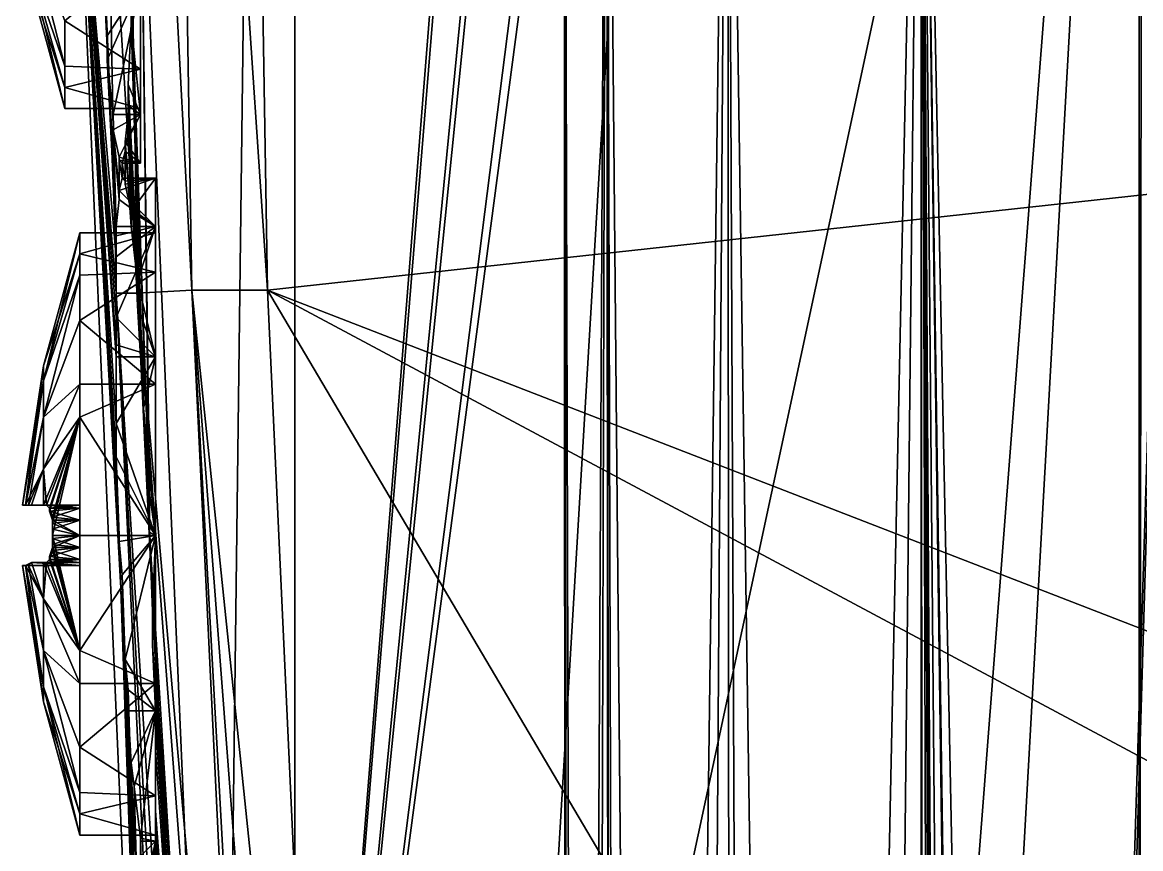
# Model space of a CAD drawing. Header units: metres. Extents: x -0.073 to 0.073, y -0.252 to 0.252.
# Drawn here: x -0.07212 to -0.04903, y 0.03291 to 0.04997 of the extents above; entities that cross this region are included whole.
import ezdxf

# ---------------------------------------------------------------- set-up
doc = ezdxf.new("R2010")
doc.units = ezdxf.units.M
for name, color, linetype in [('Object_0050', 9, 'CONTINUOUS'), ('Object_0177', 9, 'CONTINUOUS'), ('Object_0185', 9, 'CONTINUOUS'), ('Object_0190', 9, 'CONTINUOUS'), ('Object_0280', 9, 'CONTINUOUS'), ('Object_0393', 9, 'CONTINUOUS'), ('Object_0399', 9, 'CONTINUOUS'), ('Object_0408', 9, 'CONTINUOUS'), ('Object_0508', 9, 'CONTINUOUS'), ('Object_0513', 9, 'CONTINUOUS'), ('Object_0558', 9, 'CONTINUOUS'), ('Object_0566', 9, 'CONTINUOUS'), ('Object_0742', 9, 'CONTINUOUS'), ('Object_0865', 9, 'CONTINUOUS'), ('Object_0866', 9, 'CONTINUOUS'), ('Object_0927', 9, 'CONTINUOUS'), ('Object_0947', 9, 'CONTINUOUS'), ('Object_0982', 9, 'CONTINUOUS'), ('Object_0983', 9, 'CONTINUOUS'), ('Object_1019', 9, 'CONTINUOUS')]:
    doc.layers.add(name, color=color, linetype=linetype)

msp = doc.modelspace()

# ---------------------------------------------------------------- linework, layer by layer
at = {"layer": 'Object_0050'}
for points in [[(-0.060063, 0.064063, 0.079563), (-0.060875, -0.092812, 0.085375), (-0.060937, 0.064063, 0.0875)], [(-0.060875, -0.092812, 0.085375), (-0.06075, -0.092812, 0.0875), (-0.060937, 0.064063, 0.0875)], [(-0.0605, -0.092812, 0.093062), (-0.060937, 0.064063, 0.0875), (-0.06075, -0.092812, 0.0875)], [(-0.060937, 0.064063, 0.0875), (-0.0605, -0.092812, 0.093062), (-0.060063, 0.064063, 0.095437)], [(-0.060875, -0.092812, 0.085375), (-0.060063, 0.064063, 0.079563), (-0.059938, -0.092812, 0.079563)], [(-0.0605, -0.092812, 0.093062), (-0.059875, -0.092812, 0.095437), (-0.060063, 0.064063, 0.095437)], [(-0.057563, 0.064063, 0.071875), (-0.059625, -0.092812, 0.077688), (-0.060063, 0.064063, 0.079563)], [(-0.059625, -0.092812, 0.077688), (-0.059938, -0.092812, 0.079563), (-0.060063, 0.064063, 0.079563)], [(-0.058625, -0.092812, 0.100562), (-0.060063, 0.064063, 0.095437), (-0.059875, -0.092812, 0.095437)], [(-0.060063, 0.064063, 0.095437), (-0.058625, -0.092812, 0.100562), (-0.057563, 0.064063, 0.103125)], [(-0.059625, -0.092812, 0.077688), (-0.057563, 0.064063, 0.071875), (-0.057438, -0.092812, 0.071937)], [(-0.058625, -0.092812, 0.100562), (-0.057438, -0.092812, 0.103), (-0.057563, 0.064063, 0.103125)], [(-0.053563, 0.064063, 0.064937), (-0.056875, -0.092812, 0.070437), (-0.057563, 0.064063, 0.071875)], [(-0.056875, -0.092812, 0.070437), (-0.057438, -0.092812, 0.071937), (-0.057563, 0.064063, 0.071875)], [(-0.05525, -0.092812, 0.107562), (-0.057563, 0.064063, 0.103125), (-0.057438, -0.092812, 0.103)], [(-0.057563, 0.064063, 0.103125), (-0.05525, -0.092812, 0.107562), (-0.053563, 0.064063, 0.110063)], [(-0.056875, -0.092812, 0.070437), (-0.053563, 0.064063, 0.064937), (-0.0535, -0.092812, 0.065)], [(-0.053563, -0.092812, 0.110063), (-0.053563, 0.064063, 0.110063), (-0.05525, -0.092812, 0.107562)], [(-0.053125, -0.092812, 0.110687), (-0.053125, -0.042563, 0.110687), (-0.053563, 0.064063, 0.110063)], [(-0.053063, -0.042125, 0.11075), (-0.053563, 0.064063, 0.110063), (-0.053125, -0.042563, 0.110687)], [(-0.053563, 0.064063, 0.110063), (-0.053063, -0.042125, 0.11075), (-0.053, -0.041937, 0.110813)], [(-0.053, -0.041937, 0.110813), (-0.052937, -0.04175, 0.110875), (-0.053563, 0.064063, 0.110063)], [(-0.052625, -0.041375, 0.11125), (-0.053563, 0.064063, 0.110063), (-0.052937, -0.04175, 0.110875)], [(-0.053563, 0.064063, 0.110063), (-0.052625, -0.041375, 0.11125), (-0.052125, -0.040937, 0.111937)], [(-0.052125, -0.040937, 0.111937), (-0.052063, -0.040937, 0.112), (-0.053563, 0.064063, 0.110063)], [(-0.051438, -0.04075, 0.11275), (-0.053563, 0.064063, 0.110063), (-0.052063, -0.040937, 0.112)], [(-0.053563, 0.064063, 0.110063), (-0.051438, -0.04075, 0.11275), (-0.048188, 0.064063, 0.116062)], [(-0.048188, 0.064063, 0.058938), (-0.052813, -0.092812, 0.063875), (-0.053563, 0.064063, 0.064937)], [(-0.052813, -0.092812, 0.063875), (-0.0535, -0.092812, 0.065), (-0.053563, 0.064063, 0.064937)], [(-0.053563, 0.064063, 0.110063), (-0.053563, -0.092812, 0.110063), (-0.053125, -0.092812, 0.110687)], [(-0.052813, -0.092812, 0.063875), (-0.048188, 0.064063, 0.058938), (-0.048125, -0.092812, 0.059)], [(-0.048063, -0.040625, 0.115875), (-0.048188, 0.064063, 0.116062), (-0.051438, -0.04075, 0.11275)]]:
    msp.add_3dface(points, dxfattribs=at)
at = {"layer": 'Object_0177'}
for points in [[(-0.067063, 0.044437, 0.181312), (0.025312, 0.0545, 0.181312), (-0.067563, 0.075063, 0.181312)], [(0.025312, 0.0545, 0.181312), (-0.067063, 0.044437, 0.181312), (0.005687, 0.01625, 0.181312)], [(-0.067063, 0.044437, 0.181312), (-0.050375, 0.016188, 0.181312), (-0.012938, 0.0155, 0.181312)], [(-0.050375, 0.016188, 0.181312), (-0.067063, 0.044437, 0.181312), (-0.065813, 0.017313, 0.181312)], [(-0.012938, 0.0155, 0.181312), (0.005687, 0.01625, 0.181312), (-0.067063, 0.044437, 0.181312)]]:
    msp.add_3dface(points, dxfattribs=at)
at = {"layer": 'Object_0185'}
for points in [[(-0.070375, 0.0545, 0.178313), (-0.071, 0.054437, 0.168125), (-0.070188, 0.044375, 0.178313)], [(-0.071, 0.054437, 0.168125), (-0.06925, 0.014125, 0.168125), (-0.06875, 0.014437, 0.178313)], [(-0.06875, 0.014437, 0.178313), (-0.070188, 0.044375, 0.178313), (-0.071, 0.054437, 0.168125)]]:
    msp.add_3dface(points, dxfattribs=at)
at = {"layer": 'Object_0190'}
for points in [[(-0.07025, 0.075063, 0.179812), (-0.070375, 0.0545, 0.178313), (-0.06975, 0.044375, 0.179812)], [(-0.06975, 0.044375, 0.179812), (-0.068625, 0.044437, 0.180937), (-0.07025, 0.075063, 0.179812)], [(-0.068625, 0.044437, 0.180937), (-0.069125, 0.075063, 0.180937), (-0.07025, 0.075063, 0.179812)], [(-0.067063, 0.044437, 0.181312), (-0.067563, 0.075063, 0.181312), (-0.069125, 0.075063, 0.180937)], [(-0.069125, 0.075063, 0.180937), (-0.068625, 0.044437, 0.180937), (-0.067063, 0.044437, 0.181312)], [(-0.070188, 0.044375, 0.178313), (-0.06975, 0.044375, 0.179812), (-0.070375, 0.0545, 0.178313)], [(-0.070188, 0.044375, 0.178313), (-0.06875, 0.014437, 0.178313), (-0.068563, 0.014625, 0.179187)], [(-0.068563, 0.014625, 0.179187), (-0.068313, 0.014875, 0.179812), (-0.070188, 0.044375, 0.178313)], [(-0.06975, 0.044375, 0.179812), (-0.070188, 0.044375, 0.178313), (-0.068313, 0.014875, 0.179812)], [(-0.068625, 0.044437, 0.180937), (-0.06975, 0.044375, 0.179812), (-0.06725, 0.015937, 0.180875)], [(-0.06825, 0.014938, 0.179938), (-0.06975, 0.044375, 0.179812), (-0.068313, 0.014875, 0.179812)], [(-0.06975, 0.044375, 0.179812), (-0.06825, 0.014938, 0.179938), (-0.067563, 0.015625, 0.180688)], [(-0.067563, 0.015625, 0.180688), (-0.06725, 0.015937, 0.180875), (-0.06975, 0.044375, 0.179812)], [(-0.06725, 0.015937, 0.180875), (-0.067063, 0.016125, 0.181), (-0.068625, 0.044437, 0.180937)], [(-0.0665, 0.016625, 0.181188), (-0.068625, 0.044437, 0.180937), (-0.067063, 0.016125, 0.181)], [(-0.068625, 0.044437, 0.180937), (-0.0665, 0.016625, 0.181188), (-0.065813, 0.017313, 0.181312)], [(-0.065813, 0.017313, 0.181312), (-0.067063, 0.044437, 0.181312), (-0.068625, 0.044437, 0.180937)]]:
    msp.add_3dface(points, dxfattribs=at)
at = {"layer": 'Object_0280'}
for points in [[(-0.070438, 0.051188, 0.157875), (-0.070188, 0.045125, 0.155813), (-0.071, 0.054437, 0.168125)], [(-0.070188, 0.043875, 0.157062), (-0.071, 0.054437, 0.168125), (-0.070188, 0.045125, 0.155813)], [(-0.071, 0.054437, 0.168125), (-0.070188, 0.043875, 0.157062), (-0.070188, 0.043312, 0.1575)], [(-0.070188, 0.043312, 0.1575), (-0.070188, 0.043062, 0.157562), (-0.071, 0.054437, 0.168125)], [(-0.070188, 0.041688, 0.15825), (-0.071, 0.054437, 0.168125), (-0.070188, 0.043062, 0.157562)], [(-0.071, 0.054437, 0.168125), (-0.070188, 0.041688, 0.15825), (-0.070188, 0.041, 0.158437)], [(-0.070188, 0.041, 0.158437), (-0.070125, 0.039375, 0.158563), (-0.071, 0.054437, 0.168125)], [(-0.070125, 0.03925, 0.158563), (-0.071, 0.054437, 0.168125), (-0.070125, 0.039375, 0.158563)], [(-0.071, 0.054437, 0.168125), (-0.070125, 0.03925, 0.158563), (-0.06925, 0.014125, 0.168125)], [(-0.0695, 0.04025, 0.143938), (-0.069875, 0.05075, 0.144937), (-0.069688, 0.0545, 0.138125)], [(-0.068, 0.015313, 0.138125), (-0.0695, 0.039438, 0.143938), (-0.069688, 0.0545, 0.138125)], [(-0.0695, 0.039563, 0.143938), (-0.069688, 0.0545, 0.138125), (-0.0695, 0.039438, 0.143938)], [(-0.069688, 0.0545, 0.138125), (-0.0695, 0.039563, 0.143938), (-0.0695, 0.04025, 0.143938)], [(-0.070438, 0.05075, 0.157562), (-0.070188, 0.045562, 0.155312), (-0.070438, 0.051188, 0.157875)], [(-0.070188, 0.045125, 0.155813), (-0.070438, 0.051188, 0.157875), (-0.070188, 0.045562, 0.155312)], [(-0.070438, 0.05075, 0.157562), (-0.070375, 0.049688, 0.156875), (-0.070188, 0.045562, 0.155312)], [(-0.069875, 0.05075, 0.144937), (-0.0695, 0.04025, 0.143938), (-0.069875, 0.0505, 0.145)], [(-0.069875, 0.049937, 0.145375), (-0.069875, 0.0505, 0.145), (-0.0695, 0.04025, 0.143938)], [(-0.069875, 0.049937, 0.145375), (-0.069625, 0.042, 0.144375), (-0.069938, 0.048688, 0.146625)], [(-0.069625, 0.042, 0.144375), (-0.069875, 0.049937, 0.145375), (-0.0695, 0.04025, 0.143938)], [(-0.070375, 0.049188, 0.156437), (-0.070188, 0.045562, 0.155312), (-0.070375, 0.049688, 0.156875)], [(-0.070375, 0.049188, 0.156437), (-0.07025, 0.048063, 0.155), (-0.070188, 0.045562, 0.155312)], [(-0.069938, 0.048688, 0.146625), (-0.069625, 0.042625, 0.144625), (-0.069938, 0.04825, 0.147187)], [(-0.069625, 0.042625, 0.144625), (-0.069938, 0.048688, 0.146625), (-0.069625, 0.042, 0.144375)], [(-0.07025, 0.048063, 0.154938), (-0.070188, 0.045562, 0.155312), (-0.07025, 0.048063, 0.155)], [(-0.070188, 0.045562, 0.155312), (-0.07025, 0.048063, 0.154938), (-0.070188, 0.04575, 0.154875)], [(-0.07025, 0.04775, 0.154375), (-0.070188, 0.04575, 0.154875), (-0.07025, 0.048063, 0.154938)], [(-0.069938, 0.048063, 0.147625), (-0.069875, 0.04575, 0.147563), (-0.07, 0.0475, 0.148812)], [(-0.069688, 0.043062, 0.144937), (-0.06975, 0.044125, 0.145625), (-0.069938, 0.04825, 0.147187)], [(-0.06975, 0.044125, 0.145625), (-0.06975, 0.044625, 0.146062), (-0.069938, 0.04825, 0.147187)], [(-0.069875, 0.04575, 0.1475), (-0.069938, 0.04825, 0.147187), (-0.06975, 0.044625, 0.146062)], [(-0.069938, 0.04825, 0.147187), (-0.069875, 0.04575, 0.1475), (-0.069938, 0.048063, 0.147625)], [(-0.069688, 0.043062, 0.144937), (-0.069938, 0.04825, 0.147187), (-0.069625, 0.042625, 0.144625)], [(-0.069875, 0.04575, 0.147563), (-0.069938, 0.048063, 0.147625), (-0.069875, 0.04575, 0.1475)], [(-0.070188, 0.04575, 0.154875), (-0.07025, 0.04775, 0.154375), (-0.070125, 0.046313, 0.153687)], [(-0.070125, 0.0465, 0.153), (-0.070125, 0.046313, 0.153687), (-0.07025, 0.04775, 0.154375)], [(-0.07025, 0.04775, 0.154375), (-0.070125, 0.047187, 0.152687), (-0.070125, 0.0465, 0.153)], [(-0.069875, 0.046063, 0.148125), (-0.07, 0.0475, 0.148812), (-0.069875, 0.04575, 0.147563)], [(-0.07, 0.0475, 0.148812), (-0.069875, 0.046063, 0.148125), (-0.07, 0.047312, 0.149438)], [(-0.070125, 0.047125, 0.152), (-0.070125, 0.0465, 0.153), (-0.070125, 0.047187, 0.152687)], [(-0.070125, 0.0465, 0.153), (-0.070125, 0.047125, 0.152), (-0.070063, 0.04675, 0.15125)], [(-0.070063, 0.047063, 0.15125), (-0.070063, 0.04675, 0.15125), (-0.070125, 0.047125, 0.152)], [(-0.07, 0.047312, 0.149438), (-0.07, 0.046687, 0.1505), (-0.070063, 0.047063, 0.15125)], [(-0.069875, 0.046063, 0.148125), (-0.07, 0.046625, 0.149812), (-0.07, 0.047312, 0.149438)], [(-0.07, 0.046687, 0.1505), (-0.07, 0.047312, 0.149438), (-0.07, 0.046625, 0.149812)], [(-0.070063, 0.04675, 0.15125), (-0.070063, 0.047063, 0.15125), (-0.07, 0.046687, 0.1505)], [(-0.0695, 0.039438, 0.143938), (-0.068, 0.015313, 0.138125), (-0.069437, 0.037812, 0.144062)], [(-0.070125, 0.03925, 0.158563), (-0.070063, 0.038563, 0.158563), (-0.06925, 0.014125, 0.168125)], [(-0.07, 0.036812, 0.158125), (-0.06925, 0.014125, 0.168125), (-0.070063, 0.038563, 0.158563)], [(-0.069437, 0.037125, 0.14425), (-0.069437, 0.037812, 0.144062), (-0.068, 0.015313, 0.138125)], [(-0.068, 0.015313, 0.138125), (-0.069375, 0.03575, 0.144937), (-0.069437, 0.037125, 0.14425)], [(-0.06925, 0.014125, 0.168125), (-0.07, 0.036812, 0.158125), (-0.069938, 0.036188, 0.157875)], [(-0.069938, 0.036188, 0.157875), (-0.069938, 0.03575, 0.157562), (-0.06925, 0.014125, 0.168125)], [(-0.069875, 0.034688, 0.156875), (-0.06925, 0.014125, 0.168125), (-0.069938, 0.03575, 0.157562)], [(-0.069375, 0.03575, 0.144937), (-0.068, 0.015313, 0.138125), (-0.069375, 0.0355, 0.145)], [(-0.069375, 0.034938, 0.145375), (-0.069375, 0.0355, 0.145), (-0.068, 0.015313, 0.138125)], [(-0.068, 0.015313, 0.138125), (-0.069375, 0.033688, 0.146625), (-0.069375, 0.034938, 0.145375)], [(-0.06925, 0.014125, 0.168125), (-0.069875, 0.034688, 0.156875), (-0.069813, 0.034188, 0.156437)], [(-0.069813, 0.034188, 0.156437), (-0.069688, 0.033125, 0.155), (-0.06925, 0.014125, 0.168125)], [(-0.069375, 0.033688, 0.146625), (-0.068, 0.015313, 0.138125), (-0.069375, 0.03325, 0.147187)], [(-0.069688, 0.033063, 0.154938), (-0.06925, 0.014125, 0.168125), (-0.069688, 0.033125, 0.155)], [(-0.06925, 0.014125, 0.168125), (-0.069688, 0.033063, 0.154938), (-0.069688, 0.03275, 0.154438)], [(-0.068, 0.015313, 0.138125), (-0.069437, 0.0325, 0.148812), (-0.069375, 0.033063, 0.147625)], [(-0.069375, 0.033063, 0.147625), (-0.069375, 0.03325, 0.147187), (-0.068, 0.015313, 0.138125)]]:
    msp.add_3dface(points, dxfattribs=at)
at = {"layer": 'Object_0393'}
for points in [[(-0.070938, 0.045625, 0.15125), (-0.071688, 0.042875, 0.15125), (-0.070938, 0.045188, 0.153625)], [(-0.071688, 0.042875, 0.15125), (-0.070938, 0.045625, 0.15125), (-0.071688, 0.042563, 0.149937)], [(-0.070938, 0.045188, 0.148875), (-0.071688, 0.042563, 0.149937), (-0.070938, 0.045625, 0.15125)], [(-0.070938, 0.045188, 0.153625), (-0.071688, 0.042563, 0.152562), (-0.070938, 0.04475, 0.154312)], [(-0.071688, 0.042563, 0.152562), (-0.070938, 0.045188, 0.153625), (-0.071688, 0.042875, 0.15125)], [(-0.071688, 0.042563, 0.149937), (-0.070938, 0.045188, 0.148875), (-0.070938, 0.04475, 0.148187)], [(-0.070938, 0.04475, 0.148187), (-0.071688, 0.041813, 0.148812), (-0.071688, 0.042563, 0.149937)], [(-0.070938, 0.04475, 0.148187), (-0.070938, 0.043813, 0.146812), (-0.071688, 0.041813, 0.148812)], [(-0.070938, 0.04475, 0.154312), (-0.071688, 0.041813, 0.153687), (-0.070938, 0.043813, 0.155687)], [(-0.071688, 0.041813, 0.153687), (-0.070938, 0.04475, 0.154312), (-0.071688, 0.042563, 0.152562)], [(-0.070938, 0.0425, 0.145938), (-0.071688, 0.041813, 0.148812), (-0.070938, 0.043813, 0.146812)], [(-0.070938, 0.0425, 0.156563), (-0.070938, 0.043813, 0.155687), (-0.071688, 0.041813, 0.153687)], [(-0.071688, 0.042563, 0.149937), (-0.072125, 0.04, 0.15125), (-0.071688, 0.042875, 0.15125)], [(-0.072063, 0.04, 0.151625), (-0.071688, 0.042875, 0.15125), (-0.072125, 0.04, 0.15125)], [(-0.071688, 0.042875, 0.15125), (-0.072063, 0.04, 0.151625), (-0.071688, 0.042563, 0.152562)], [(-0.071688, 0.042563, 0.149937), (-0.072063, 0.04, 0.150875), (-0.072125, 0.04, 0.15125)], [(-0.072063, 0.04, 0.152062), (-0.071688, 0.042563, 0.152562), (-0.072063, 0.04, 0.151625)], [(-0.071688, 0.042563, 0.152562), (-0.072063, 0.04, 0.152062), (-0.071688, 0.041813, 0.153687)], [(-0.072063, 0.04, 0.150875), (-0.071688, 0.042563, 0.149937), (-0.071688, 0.041813, 0.148812)], [(-0.070938, 0.041813, 0.1455), (-0.071688, 0.04075, 0.148063), (-0.070938, 0.0425, 0.145938)], [(-0.071688, 0.041813, 0.148812), (-0.070938, 0.0425, 0.145938), (-0.071688, 0.04075, 0.148063)], [(-0.070938, 0.0425, 0.156563), (-0.071688, 0.04075, 0.154438), (-0.070938, 0.041813, 0.157)], [(-0.071688, 0.04075, 0.154438), (-0.070938, 0.0425, 0.156563), (-0.071688, 0.041813, 0.153687)], [(-0.072, 0.04, 0.152562), (-0.071688, 0.041813, 0.153687), (-0.072063, 0.04, 0.152062)], [(-0.071688, 0.041813, 0.148812), (-0.072063, 0.04, 0.150437), (-0.072063, 0.04, 0.150875)], [(-0.072063, 0.04, 0.150437), (-0.071688, 0.041813, 0.148812), (-0.072063, 0.04, 0.15)], [(-0.071688, 0.04075, 0.148063), (-0.072063, 0.04, 0.15), (-0.071688, 0.041813, 0.148812)], [(-0.071688, 0.041813, 0.153687), (-0.072, 0.04, 0.152562), (-0.071688, 0.04075, 0.154438)], [(-0.071688, 0.04, 0.154625), (-0.071625, 0.04, 0.155), (-0.070938, 0.041813, 0.157)], [(-0.071688, 0.04075, 0.148063), (-0.070938, 0.041813, 0.1455), (-0.071625, 0.04, 0.147375)], [(-0.071688, 0.04, 0.154625), (-0.070938, 0.041813, 0.157), (-0.071688, 0.04075, 0.154438)], [(-0.071563, 0.039937, 0.155312), (-0.070938, 0.041813, 0.157), (-0.071625, 0.04, 0.155)], [(-0.071563, 0.039937, 0.147187), (-0.071625, 0.04, 0.147375), (-0.070938, 0.041813, 0.1455)], [(-0.071563, 0.039937, 0.155312), (-0.0715, 0.03975, 0.1555), (-0.070938, 0.041813, 0.157)], [(-0.071563, 0.039875, 0.147125), (-0.070938, 0.041813, 0.1455), (-0.0715, 0.039688, 0.147)], [(-0.070938, 0.041813, 0.1455), (-0.071563, 0.039875, 0.147125), (-0.071563, 0.039937, 0.147187)], [(-0.0715, 0.039688, 0.155563), (-0.070938, 0.041813, 0.157), (-0.0715, 0.03975, 0.1555)], [(-0.070938, 0.041813, 0.157), (-0.0715, 0.039688, 0.155563), (-0.070938, 0.039375, 0.1575)], [(-0.070938, 0.039375, 0.145), (-0.0715, 0.039375, 0.146875), (-0.070938, 0.041813, 0.1455)], [(-0.0715, 0.039625, 0.146938), (-0.070938, 0.041813, 0.1455), (-0.0715, 0.039375, 0.146875)], [(-0.0715, 0.039625, 0.146938), (-0.0715, 0.039688, 0.147), (-0.070938, 0.041813, 0.1455)], [(-0.072063, 0.04, 0.15), (-0.071688, 0.04075, 0.148063), (-0.071937, 0.04, 0.149438)], [(-0.071937, 0.04, 0.153), (-0.071688, 0.04075, 0.154438), (-0.072, 0.04, 0.152562)], [(-0.071688, 0.04075, 0.154438), (-0.071937, 0.04, 0.153), (-0.071688, 0.04, 0.154625)], [(-0.071688, 0.04075, 0.148063), (-0.071688, 0.04, 0.147875), (-0.071937, 0.04, 0.149438)], [(-0.071625, 0.04, 0.147375), (-0.071625, 0.04, 0.1475), (-0.071688, 0.04075, 0.148063)], [(-0.071688, 0.04, 0.147875), (-0.071688, 0.04075, 0.148063), (-0.071625, 0.04, 0.1475)], [(-0.0715, 0.0395, 0.155625), (-0.070938, 0.039375, 0.1575), (-0.0715, 0.039688, 0.155563)], [(-0.070938, 0.039375, 0.1575), (-0.0715, 0.0395, 0.155625), (-0.0715, 0.039375, 0.155625)], [(-0.070938, 0.037, 0.1455), (-0.0715, 0.039125, 0.146938), (-0.070938, 0.039375, 0.145)], [(-0.070938, 0.039375, 0.1575), (-0.0715, 0.039375, 0.155625), (-0.070938, 0.037, 0.157)], [(-0.0715, 0.039188, 0.155563), (-0.070938, 0.037, 0.157), (-0.0715, 0.039375, 0.155625)], [(-0.0715, 0.039125, 0.146938), (-0.0715, 0.039313, 0.146875), (-0.070938, 0.039375, 0.145)], [(-0.0715, 0.039375, 0.146875), (-0.070938, 0.039375, 0.145), (-0.0715, 0.039313, 0.146875)], [(-0.071563, 0.038937, 0.155375), (-0.070938, 0.037, 0.157), (-0.0715, 0.039125, 0.1555)], [(-0.071563, 0.038875, 0.147187), (-0.0715, 0.039063, 0.147), (-0.070938, 0.037, 0.1455)], [(-0.0715, 0.039188, 0.155563), (-0.0715, 0.039125, 0.1555), (-0.070938, 0.037, 0.157)], [(-0.0715, 0.039125, 0.146938), (-0.070938, 0.037, 0.1455), (-0.0715, 0.039063, 0.147)], [(-0.072063, 0.03875, 0.1525), (-0.071688, 0.038063, 0.154438), (-0.071937, 0.038812, 0.153063)], [(-0.071937, 0.038812, 0.1495), (-0.071688, 0.038063, 0.148063), (-0.072, 0.03875, 0.149937)], [(-0.071688, 0.038812, 0.147875), (-0.071688, 0.038063, 0.148063), (-0.071937, 0.038812, 0.1495)], [(-0.071688, 0.038063, 0.154438), (-0.071688, 0.038812, 0.154625), (-0.071937, 0.038812, 0.153063)], [(-0.071688, 0.038812, 0.147875), (-0.071625, 0.038812, 0.1475), (-0.070938, 0.037, 0.1455)], [(-0.071625, 0.038812, 0.155125), (-0.071625, 0.038812, 0.155), (-0.071688, 0.038063, 0.154438)], [(-0.071688, 0.038812, 0.154625), (-0.071688, 0.038063, 0.154438), (-0.071625, 0.038812, 0.155)], [(-0.071688, 0.038812, 0.147875), (-0.070938, 0.037, 0.1455), (-0.071688, 0.038063, 0.148063)], [(-0.071688, 0.038063, 0.154438), (-0.070938, 0.037, 0.157), (-0.071625, 0.038812, 0.155125)], [(-0.071563, 0.038875, 0.147187), (-0.070938, 0.037, 0.1455), (-0.071625, 0.038812, 0.1475)], [(-0.071563, 0.038875, 0.155312), (-0.071625, 0.038812, 0.155125), (-0.070938, 0.037, 0.157)], [(-0.070938, 0.037, 0.157), (-0.071563, 0.038937, 0.155375), (-0.071563, 0.038875, 0.155312)], [(-0.072063, 0.03875, 0.150875), (-0.071688, 0.035938, 0.15125), (-0.072125, 0.03875, 0.15125)], [(-0.071688, 0.03625, 0.152562), (-0.072125, 0.03875, 0.15125), (-0.071688, 0.035938, 0.15125)], [(-0.072125, 0.03875, 0.15125), (-0.071688, 0.03625, 0.152562), (-0.072063, 0.03875, 0.151625)], [(-0.072, 0.03875, 0.149937), (-0.071688, 0.037, 0.148812), (-0.072063, 0.03875, 0.150437)], [(-0.071688, 0.03625, 0.149937), (-0.072063, 0.03875, 0.150437), (-0.071688, 0.037, 0.148812)], [(-0.072063, 0.03875, 0.150437), (-0.071688, 0.03625, 0.149937), (-0.072063, 0.03875, 0.150875)], [(-0.071688, 0.035938, 0.15125), (-0.072063, 0.03875, 0.150875), (-0.071688, 0.03625, 0.149937)], [(-0.072063, 0.03875, 0.152062), (-0.071688, 0.037, 0.153687), (-0.072063, 0.03875, 0.1525)], [(-0.071688, 0.038063, 0.154438), (-0.072063, 0.03875, 0.1525), (-0.071688, 0.037, 0.153687)], [(-0.071688, 0.03625, 0.152562), (-0.071688, 0.037, 0.153687), (-0.072063, 0.03875, 0.151625)], [(-0.072063, 0.03875, 0.152062), (-0.072063, 0.03875, 0.151625), (-0.071688, 0.037, 0.153687)], [(-0.071688, 0.037, 0.148812), (-0.072, 0.03875, 0.149937), (-0.071688, 0.038063, 0.148063)], [(-0.070938, 0.036313, 0.145938), (-0.071688, 0.038063, 0.148063), (-0.070938, 0.037, 0.1455)], [(-0.071688, 0.038063, 0.148063), (-0.070938, 0.036313, 0.145938), (-0.071688, 0.037, 0.148812)], [(-0.070938, 0.037, 0.157), (-0.071688, 0.038063, 0.154438), (-0.070938, 0.036313, 0.156563)], [(-0.071688, 0.037, 0.153687), (-0.070938, 0.036313, 0.156563), (-0.071688, 0.038063, 0.154438)], [(-0.071688, 0.037, 0.148812), (-0.070938, 0.034063, 0.148187), (-0.071688, 0.03625, 0.149937)], [(-0.070938, 0.034063, 0.148187), (-0.071688, 0.037, 0.148812), (-0.070938, 0.035, 0.146812)], [(-0.070938, 0.036313, 0.145938), (-0.070938, 0.035, 0.146812), (-0.071688, 0.037, 0.148812)], [(-0.071688, 0.037, 0.153687), (-0.071688, 0.03625, 0.152562), (-0.070938, 0.034063, 0.154312)], [(-0.070938, 0.036313, 0.156563), (-0.071688, 0.037, 0.153687), (-0.070938, 0.035, 0.155687)], [(-0.070938, 0.034063, 0.154312), (-0.070938, 0.035, 0.155687), (-0.071688, 0.037, 0.153687)], [(-0.070938, 0.033625, 0.153625), (-0.071688, 0.03625, 0.152562), (-0.070938, 0.033187, 0.15125)], [(-0.071688, 0.035938, 0.15125), (-0.070938, 0.033187, 0.15125), (-0.071688, 0.03625, 0.152562)], [(-0.071688, 0.03625, 0.149937), (-0.070938, 0.033625, 0.148875), (-0.071688, 0.035938, 0.15125)], [(-0.070938, 0.033625, 0.148875), (-0.071688, 0.03625, 0.149937), (-0.070938, 0.034063, 0.148187)], [(-0.070938, 0.033625, 0.153625), (-0.070938, 0.034063, 0.154312), (-0.071688, 0.03625, 0.152562)], [(-0.070938, 0.033187, 0.15125), (-0.071688, 0.035938, 0.15125), (-0.070938, 0.033625, 0.148875)]]:
    msp.add_3dface(points, dxfattribs=at)
at = {"layer": 'Object_0399'}
for points in [[(-0.069375, 0.04575, 0.154938), (-0.070125, 0.0465, 0.153), (-0.069375, 0.04675, 0.15125)], [(-0.070063, 0.04675, 0.15125), (-0.069375, 0.04675, 0.15125), (-0.070125, 0.0465, 0.153)], [(-0.069375, 0.04675, 0.15125), (-0.070063, 0.04675, 0.15125), (-0.07, 0.046687, 0.1505)], [(-0.07, 0.046687, 0.1505), (-0.07, 0.046625, 0.149812), (-0.069375, 0.04675, 0.15125)], [(-0.069875, 0.046063, 0.148125), (-0.069375, 0.04675, 0.15125), (-0.07, 0.046625, 0.149812)], [(-0.069375, 0.04675, 0.15125), (-0.069875, 0.046063, 0.148125), (-0.069375, 0.04575, 0.147563)], [(-0.069375, 0.04575, 0.154938), (-0.070125, 0.046313, 0.153687), (-0.070125, 0.0465, 0.153)], [(-0.070125, 0.046313, 0.153687), (-0.069375, 0.04575, 0.154938), (-0.070188, 0.04575, 0.154875)], [(-0.069875, 0.04575, 0.147563), (-0.069375, 0.04575, 0.147563), (-0.069875, 0.046063, 0.148125)], [(-0.070188, 0.045562, 0.155312), (-0.070188, 0.04575, 0.154875), (-0.069375, 0.04575, 0.154938)], [(-0.069375, 0.043062, 0.157625), (-0.070188, 0.043875, 0.157062), (-0.069375, 0.04575, 0.154938)], [(-0.070188, 0.045125, 0.155813), (-0.069375, 0.04575, 0.154938), (-0.070188, 0.043875, 0.157062)], [(-0.069375, 0.04575, 0.154938), (-0.070188, 0.045125, 0.155813), (-0.070188, 0.045562, 0.155312)], [(-0.069375, 0.04575, 0.147563), (-0.069875, 0.04575, 0.1475), (-0.06975, 0.044625, 0.146062)], [(-0.069375, 0.04575, 0.147563), (-0.069875, 0.04575, 0.147563), (-0.069875, 0.04575, 0.1475)], [(-0.069375, 0.04575, 0.147563), (-0.06975, 0.044625, 0.146062), (-0.069375, 0.043062, 0.144875)], [(-0.06975, 0.044125, 0.145625), (-0.069375, 0.043062, 0.144875), (-0.06975, 0.044625, 0.146062)], [(-0.069375, 0.043062, 0.144875), (-0.06975, 0.044125, 0.145625), (-0.069688, 0.043062, 0.144937)], [(-0.070188, 0.043875, 0.157062), (-0.069375, 0.043062, 0.157625), (-0.070188, 0.043312, 0.1575)], [(-0.070188, 0.043062, 0.157562), (-0.070188, 0.043312, 0.1575), (-0.069375, 0.043062, 0.157625)], [(-0.070188, 0.043062, 0.157562), (-0.069375, 0.043062, 0.157625), (-0.070188, 0.041688, 0.15825)], [(-0.069375, 0.039375, 0.158625), (-0.070188, 0.041688, 0.15825), (-0.069375, 0.043062, 0.157625)], [(-0.069688, 0.043062, 0.144937), (-0.069625, 0.042625, 0.144625), (-0.069375, 0.043062, 0.144875)], [(-0.069625, 0.042, 0.144375), (-0.069375, 0.043062, 0.144875), (-0.069625, 0.042625, 0.144625)], [(-0.069375, 0.043062, 0.144875), (-0.069625, 0.042, 0.144375), (-0.069375, 0.039375, 0.143938)], [(-0.0695, 0.04025, 0.143938), (-0.069375, 0.039375, 0.143938), (-0.069625, 0.042, 0.144375)], [(-0.070188, 0.041688, 0.15825), (-0.069375, 0.039375, 0.158625), (-0.070188, 0.041, 0.158437)], [(-0.069375, 0.039375, 0.158625), (-0.070125, 0.039375, 0.158563), (-0.070188, 0.041, 0.158437)], [(-0.069375, 0.039375, 0.143938), (-0.0695, 0.04025, 0.143938), (-0.0695, 0.039563, 0.143938)], [(-0.0695, 0.039563, 0.143938), (-0.0695, 0.039438, 0.143938), (-0.069375, 0.039375, 0.143938)], [(-0.070063, 0.038563, 0.158563), (-0.070125, 0.03925, 0.158563), (-0.069375, 0.039375, 0.158625)], [(-0.070125, 0.039375, 0.158563), (-0.069375, 0.039375, 0.158625), (-0.070125, 0.03925, 0.158563)], [(-0.070063, 0.038563, 0.158563), (-0.069375, 0.039375, 0.158625), (-0.07, 0.036812, 0.158125)], [(-0.069375, 0.03575, 0.157625), (-0.07, 0.036812, 0.158125), (-0.069375, 0.039375, 0.158625)], [(-0.0695, 0.039438, 0.143938), (-0.069437, 0.037812, 0.144062), (-0.069375, 0.039375, 0.143938)], [(-0.069437, 0.037125, 0.14425), (-0.069375, 0.039375, 0.143938), (-0.069437, 0.037812, 0.144062)], [(-0.069375, 0.039375, 0.143938), (-0.069437, 0.037125, 0.14425), (-0.069375, 0.03575, 0.144875)], [(-0.069375, 0.03575, 0.144937), (-0.069375, 0.03575, 0.144875), (-0.069437, 0.037125, 0.14425)], [(-0.069375, 0.03575, 0.157625), (-0.069938, 0.036188, 0.157875), (-0.07, 0.036812, 0.158125)], [(-0.069938, 0.036188, 0.157875), (-0.069375, 0.03575, 0.157625), (-0.069938, 0.03575, 0.157562)], [(-0.069875, 0.034688, 0.156875), (-0.069938, 0.03575, 0.157562), (-0.069375, 0.03575, 0.157625)], [(-0.069375, 0.03575, 0.157625), (-0.069813, 0.034188, 0.156437), (-0.069875, 0.034688, 0.156875)], [(-0.069813, 0.034188, 0.156437), (-0.069375, 0.03575, 0.157625), (-0.069688, 0.033125, 0.155)], [(-0.069375, 0.033063, 0.154938), (-0.069688, 0.033125, 0.155), (-0.069375, 0.03575, 0.157625)], [(-0.069375, 0.03575, 0.144875), (-0.069375, 0.034938, 0.145375), (-0.069375, 0.033063, 0.147563)], [(-0.069375, 0.034938, 0.145375), (-0.069375, 0.03575, 0.144875), (-0.069375, 0.0355, 0.145)], [(-0.069375, 0.03575, 0.144875), (-0.069375, 0.03575, 0.144937), (-0.069375, 0.0355, 0.145)], [(-0.069375, 0.033688, 0.146625), (-0.069375, 0.033063, 0.147563), (-0.069375, 0.034938, 0.145375)], [(-0.069375, 0.033688, 0.146625), (-0.069375, 0.03325, 0.147187), (-0.069375, 0.033063, 0.147563)], [(-0.069688, 0.033125, 0.155), (-0.069375, 0.033063, 0.154938), (-0.069688, 0.033063, 0.154938)], [(-0.069688, 0.03275, 0.154438), (-0.069688, 0.033063, 0.154938), (-0.069375, 0.033063, 0.154938)], [(-0.069375, 0.033063, 0.154938), (-0.069563, 0.032187, 0.152687), (-0.069688, 0.03275, 0.154438)], [(-0.069375, 0.032062, 0.15125), (-0.069563, 0.032125, 0.152), (-0.069375, 0.033063, 0.154938)], [(-0.069563, 0.032187, 0.152687), (-0.069375, 0.033063, 0.154938), (-0.069563, 0.032125, 0.152)], [(-0.069437, 0.0325, 0.148812), (-0.069375, 0.032062, 0.15125), (-0.069375, 0.033063, 0.147563)], [(-0.069375, 0.033063, 0.147563), (-0.069375, 0.033063, 0.147625), (-0.069437, 0.0325, 0.148812)], [(-0.069375, 0.033063, 0.147625), (-0.069375, 0.033063, 0.147563), (-0.069375, 0.03325, 0.147187)]]:
    msp.add_3dface(points, dxfattribs=at)
at = {"layer": 'Object_0408'}
for points in [[(-0.071625, 0.04, 0.155), (-0.070938, 0.04, 0.155), (-0.071563, 0.039937, 0.155312)], [(-0.070938, 0.039937, 0.155312), (-0.071563, 0.039937, 0.155312), (-0.070938, 0.04, 0.155)], [(-0.071563, 0.039937, 0.155312), (-0.070938, 0.039937, 0.155312), (-0.0715, 0.03975, 0.1555)], [(-0.070938, 0.039688, 0.155563), (-0.0715, 0.03975, 0.1555), (-0.070938, 0.039937, 0.155312)], [(-0.070938, 0.039688, 0.155563), (-0.0715, 0.039688, 0.155563), (-0.0715, 0.03975, 0.1555)], [(-0.070938, 0.039375, 0.155625), (-0.0715, 0.0395, 0.155625), (-0.070938, 0.039688, 0.155563)], [(-0.0715, 0.039688, 0.155563), (-0.070938, 0.039688, 0.155563), (-0.0715, 0.0395, 0.155625)], [(-0.0715, 0.0395, 0.155625), (-0.070938, 0.039375, 0.155625), (-0.0715, 0.039375, 0.155625)], [(-0.070938, 0.039125, 0.155563), (-0.0715, 0.039188, 0.155563), (-0.070938, 0.039375, 0.155625)], [(-0.0715, 0.039188, 0.155563), (-0.0715, 0.039375, 0.155625), (-0.070938, 0.039375, 0.155625)], [(-0.0715, 0.039125, 0.1555), (-0.070938, 0.039125, 0.155563), (-0.071563, 0.038937, 0.155375)], [(-0.070938, 0.038875, 0.155312), (-0.071563, 0.038937, 0.155375), (-0.070938, 0.039125, 0.155563)], [(-0.070938, 0.039125, 0.155563), (-0.0715, 0.039125, 0.1555), (-0.0715, 0.039188, 0.155563)], [(-0.071563, 0.038875, 0.155312), (-0.070938, 0.038875, 0.155312), (-0.071625, 0.038812, 0.155125)], [(-0.070938, 0.038812, 0.155), (-0.071625, 0.038812, 0.155125), (-0.070938, 0.038875, 0.155312)], [(-0.071625, 0.038812, 0.155125), (-0.070938, 0.038812, 0.155), (-0.071625, 0.038812, 0.155)], [(-0.071563, 0.038937, 0.155375), (-0.070938, 0.038875, 0.155312), (-0.071563, 0.038875, 0.155312)]]:
    msp.add_3dface(points, dxfattribs=at)
at = {"layer": 'Object_0508'}
for points in [[(-0.072, 0.052, 0.148812), (-0.07125, 0.049063, 0.148187), (-0.072, 0.05125, 0.149937)], [(-0.07125, 0.049063, 0.148187), (-0.072, 0.052, 0.148812), (-0.07125, 0.05, 0.146812)], [(-0.072, 0.052, 0.153687), (-0.072, 0.05125, 0.152562), (-0.07125, 0.049063, 0.154312)], [(-0.07125, 0.049063, 0.154312), (-0.07125, 0.05, 0.155687), (-0.072, 0.052, 0.153687)], [(-0.07125, 0.048625, 0.153625), (-0.072, 0.05125, 0.152562), (-0.07125, 0.048188, 0.15125)], [(-0.072, 0.050938, 0.15125), (-0.07125, 0.048188, 0.15125), (-0.072, 0.05125, 0.152562)], [(-0.072, 0.05125, 0.149937), (-0.07125, 0.048625, 0.148875), (-0.072, 0.050938, 0.15125)], [(-0.07125, 0.048625, 0.148875), (-0.072, 0.05125, 0.149937), (-0.07125, 0.049063, 0.148187)], [(-0.07125, 0.048625, 0.153625), (-0.07125, 0.049063, 0.154312), (-0.072, 0.05125, 0.152562)], [(-0.07125, 0.048188, 0.15125), (-0.072, 0.050938, 0.15125), (-0.07125, 0.048625, 0.148875)]]:
    msp.add_3dface(points, dxfattribs=at)
at = {"layer": 'Object_0513'}
for points in [[(-0.0665, 0.134875, 0.138125), (-0.0585, 0.115625, 0.14), (-0.0665, 0.015188, 0.138125)], [(-0.0585, 0.113125, 0.14), (-0.0665, 0.015188, 0.138125), (-0.0585, 0.115625, 0.14)], [(-0.0585, 0.113125, 0.14), (-0.0585, 0.096875, 0.14), (-0.0665, 0.015188, 0.138125)], [(-0.0585, 0.094375, 0.14), (-0.0665, 0.015188, 0.138125), (-0.0585, 0.096875, 0.14)], [(-0.0585, 0.094375, 0.14), (-0.0585, 0.078125, 0.14), (-0.0665, 0.015188, 0.138125)], [(-0.0585, 0.075625, 0.14), (-0.0665, 0.015188, 0.138125), (-0.0585, 0.078125, 0.14)], [(-0.0665, 0.015188, 0.138125), (-0.0585, 0.075625, 0.14), (-0.062125, 0.01475, 0.139187)], [(-0.062125, 0.01475, 0.139187), (-0.049063, 0.075625, 0.141687), (-0.053813, 0.014063, 0.140938)], [(-0.049063, 0.075625, 0.141687), (-0.062125, 0.01475, 0.139187), (-0.0585, 0.075625, 0.14)], [(-0.0525, 0.014, 0.141125), (-0.053813, 0.014063, 0.140938), (-0.049063, 0.075625, 0.141687)], [(-0.0525, 0.014, 0.141125), (-0.049063, 0.075625, 0.141687), (-0.049063, 0.013813, 0.141687)], [(-0.049, 0.069063, 0.14175), (-0.049063, 0.013813, 0.141687), (-0.049063, 0.075625, 0.141687)], [(-0.049063, 0.013813, 0.141687), (-0.049, 0.069063, 0.14175), (-0.045438, 0.013562, 0.14225)]]:
    msp.add_3dface(points, dxfattribs=at)
at = {"layer": 'Object_0558'}
for points in [[(-0.070938, 0.039937, 0.147187), (-0.070938, 0.038875, 0.147187), (-0.070938, 0.04, 0.1475)], [(-0.070938, 0.03875, 0.1475), (-0.070938, 0.04, 0.1475), (-0.070938, 0.038875, 0.147187)], [(-0.070938, 0.04, 0.1475), (-0.070938, 0.03875, 0.1475), (-0.070938, 0.04, 0.155)], [(-0.070938, 0.038812, 0.155), (-0.070938, 0.04, 0.155), (-0.070938, 0.03875, 0.1475)], [(-0.070938, 0.04, 0.155), (-0.070938, 0.038812, 0.155), (-0.070938, 0.039937, 0.155312)], [(-0.070938, 0.039688, 0.146938), (-0.070938, 0.039125, 0.146938), (-0.070938, 0.039937, 0.147187)], [(-0.070938, 0.038875, 0.147187), (-0.070938, 0.039937, 0.147187), (-0.070938, 0.039125, 0.146938)], [(-0.070938, 0.038875, 0.155312), (-0.070938, 0.039937, 0.155312), (-0.070938, 0.038812, 0.155)], [(-0.070938, 0.039937, 0.155312), (-0.070938, 0.038875, 0.155312), (-0.070938, 0.039688, 0.155563)], [(-0.070938, 0.039688, 0.146938), (-0.070938, 0.039375, 0.146875), (-0.070938, 0.039125, 0.146938)], [(-0.070938, 0.039125, 0.155563), (-0.070938, 0.039688, 0.155563), (-0.070938, 0.038875, 0.155312)], [(-0.070938, 0.039688, 0.155563), (-0.070938, 0.039125, 0.155563), (-0.070938, 0.039375, 0.155625)]]:
    msp.add_3dface(points, dxfattribs=at)
at = {"layer": 'Object_0566'}
for points in [[(-0.070375, 0.049688, 0.156875), (-0.070438, 0.05075, 0.157562), (-0.069688, 0.05075, 0.157625)], [(-0.070375, 0.049188, 0.156437), (-0.069688, 0.05075, 0.157625), (-0.07025, 0.048063, 0.155)], [(-0.069688, 0.05075, 0.157625), (-0.070375, 0.049188, 0.156437), (-0.070375, 0.049688, 0.156875)], [(-0.069688, 0.048063, 0.154938), (-0.07025, 0.048063, 0.155), (-0.069688, 0.05075, 0.157625)], [(-0.069875, 0.049937, 0.145375), (-0.069688, 0.05075, 0.144875), (-0.069875, 0.0505, 0.145)], [(-0.069688, 0.05075, 0.144875), (-0.069875, 0.049937, 0.145375), (-0.069688, 0.048063, 0.147563)], [(-0.069938, 0.048688, 0.146625), (-0.069688, 0.048063, 0.147563), (-0.069875, 0.049937, 0.145375)], [(-0.069688, 0.048063, 0.147563), (-0.069938, 0.048688, 0.146625), (-0.069938, 0.04825, 0.147187)], [(-0.069688, 0.048063, 0.154938), (-0.07025, 0.048063, 0.154938), (-0.07025, 0.048063, 0.155)], [(-0.07025, 0.04775, 0.154375), (-0.069688, 0.048063, 0.154938), (-0.070125, 0.047187, 0.152687)], [(-0.069688, 0.048063, 0.154938), (-0.07025, 0.04775, 0.154375), (-0.07025, 0.048063, 0.154938)], [(-0.069688, 0.047063, 0.15125), (-0.070125, 0.047187, 0.152687), (-0.069688, 0.048063, 0.154938)], [(-0.069688, 0.048063, 0.147563), (-0.07, 0.0475, 0.148812), (-0.069688, 0.047063, 0.15125)], [(-0.07, 0.0475, 0.148812), (-0.069688, 0.048063, 0.147563), (-0.069938, 0.048063, 0.147625)], [(-0.069938, 0.04825, 0.147187), (-0.069938, 0.048063, 0.147625), (-0.069688, 0.048063, 0.147563)], [(-0.07, 0.047312, 0.149438), (-0.069688, 0.047063, 0.15125), (-0.07, 0.0475, 0.148812)], [(-0.070125, 0.047187, 0.152687), (-0.069688, 0.047063, 0.15125), (-0.070125, 0.047125, 0.152)], [(-0.070063, 0.047063, 0.15125), (-0.070125, 0.047125, 0.152), (-0.069688, 0.047063, 0.15125)], [(-0.07, 0.047312, 0.149438), (-0.070063, 0.047063, 0.15125), (-0.069688, 0.047063, 0.15125)]]:
    msp.add_3dface(points, dxfattribs=at)
at = {"layer": 'Object_0742'}
for points in [[(-0.069375, 0.04675, 0.15125), (-0.069375, 0.045625, 0.15125), (-0.069375, 0.04575, 0.154938)], [(-0.069375, 0.045625, 0.15125), (-0.069375, 0.04675, 0.15125), (-0.069375, 0.044813, 0.148125)], [(-0.069375, 0.04575, 0.147563), (-0.069375, 0.044813, 0.148125), (-0.069375, 0.04675, 0.15125)], [(-0.069375, 0.04575, 0.154938), (-0.069375, 0.044813, 0.154375), (-0.069375, 0.043062, 0.157625)], [(-0.069375, 0.044813, 0.154375), (-0.069375, 0.04575, 0.154938), (-0.069375, 0.045625, 0.15125)], [(-0.069375, 0.044813, 0.148125), (-0.069375, 0.04575, 0.147563), (-0.069375, 0.0425, 0.145812)], [(-0.069375, 0.043062, 0.144875), (-0.069375, 0.0425, 0.145812), (-0.069375, 0.04575, 0.147563)], [(-0.069375, 0.0425, 0.156687), (-0.069375, 0.043062, 0.157625), (-0.069375, 0.044813, 0.154375)], [(-0.069375, 0.043062, 0.157625), (-0.069375, 0.0425, 0.156687), (-0.069375, 0.039375, 0.158625)], [(-0.069375, 0.0425, 0.145812), (-0.069375, 0.043062, 0.144875), (-0.069375, 0.039375, 0.145)], [(-0.069375, 0.039375, 0.143938), (-0.069375, 0.039375, 0.145), (-0.069375, 0.043062, 0.144875)], [(-0.069375, 0.039375, 0.1575), (-0.069375, 0.039375, 0.158625), (-0.069375, 0.0425, 0.156687)], [(-0.069375, 0.036313, 0.156687), (-0.069375, 0.03575, 0.157625), (-0.069375, 0.039375, 0.1575)], [(-0.069375, 0.039375, 0.158625), (-0.069375, 0.039375, 0.1575), (-0.069375, 0.03575, 0.157625)], [(-0.069375, 0.039375, 0.145), (-0.069375, 0.039375, 0.143938), (-0.069375, 0.036313, 0.145812)], [(-0.069375, 0.03575, 0.144875), (-0.069375, 0.036313, 0.145812), (-0.069375, 0.039375, 0.143938)], [(-0.069375, 0.034, 0.154375), (-0.069375, 0.033063, 0.154938), (-0.069375, 0.036313, 0.156687)], [(-0.069375, 0.03575, 0.157625), (-0.069375, 0.036313, 0.156687), (-0.069375, 0.033063, 0.154938)], [(-0.069375, 0.036313, 0.145812), (-0.069375, 0.03575, 0.144875), (-0.069375, 0.034, 0.148125)], [(-0.069375, 0.033063, 0.147563), (-0.069375, 0.034, 0.148125), (-0.069375, 0.03575, 0.144875)], [(-0.069375, 0.034, 0.154375), (-0.069375, 0.033187, 0.15125), (-0.069375, 0.033063, 0.154938)], [(-0.069375, 0.034, 0.148125), (-0.069375, 0.033063, 0.147563), (-0.069375, 0.033187, 0.15125)], [(-0.069375, 0.032062, 0.15125), (-0.069375, 0.033187, 0.15125), (-0.069375, 0.033063, 0.147563)], [(-0.069375, 0.033187, 0.15125), (-0.069375, 0.032062, 0.15125), (-0.069375, 0.033063, 0.154938)]]:
    msp.add_3dface(points, dxfattribs=at)
at = {"layer": 'Object_0865'}
for points in [[(-0.072063, 0.04, 0.150875), (-0.072063, 0.04, 0.151625), (-0.072125, 0.04, 0.15125)], [(-0.072063, 0.04, 0.150875), (-0.072063, 0.04, 0.150437), (-0.070938, 0.04, 0.1475)], [(-0.072063, 0.04, 0.15), (-0.070938, 0.04, 0.1475), (-0.072063, 0.04, 0.150437)], [(-0.072063, 0.04, 0.15), (-0.071937, 0.04, 0.149438), (-0.070938, 0.04, 0.1475)], [(-0.072063, 0.04, 0.152062), (-0.070938, 0.04, 0.1475), (-0.072, 0.04, 0.152562)], [(-0.070938, 0.04, 0.1475), (-0.072063, 0.04, 0.152062), (-0.072063, 0.04, 0.150875)], [(-0.072063, 0.04, 0.151625), (-0.072063, 0.04, 0.150875), (-0.072063, 0.04, 0.152062)], [(-0.071937, 0.04, 0.153), (-0.072, 0.04, 0.152562), (-0.070938, 0.04, 0.1475)], [(-0.071688, 0.04, 0.147875), (-0.070938, 0.04, 0.1475), (-0.071937, 0.04, 0.149438)], [(-0.071937, 0.04, 0.153), (-0.070938, 0.04, 0.1475), (-0.071688, 0.04, 0.154625)], [(-0.070938, 0.04, 0.1475), (-0.071688, 0.04, 0.147875), (-0.071625, 0.04, 0.1475)], [(-0.070938, 0.04, 0.155), (-0.071688, 0.04, 0.154625), (-0.070938, 0.04, 0.1475)], [(-0.071688, 0.04, 0.154625), (-0.070938, 0.04, 0.155), (-0.071625, 0.04, 0.155)]]:
    msp.add_3dface(points, dxfattribs=at)
at = {"layer": 'Object_0866'}
for points in [[(-0.071563, 0.039937, 0.147187), (-0.070938, 0.039937, 0.147187), (-0.071625, 0.04, 0.147375)], [(-0.070938, 0.04, 0.1475), (-0.071625, 0.04, 0.147375), (-0.070938, 0.039937, 0.147187)], [(-0.071625, 0.04, 0.147375), (-0.070938, 0.04, 0.1475), (-0.071625, 0.04, 0.1475)], [(-0.070938, 0.039937, 0.147187), (-0.071563, 0.039875, 0.147125), (-0.070938, 0.039688, 0.146938)], [(-0.071563, 0.039875, 0.147125), (-0.070938, 0.039937, 0.147187), (-0.071563, 0.039937, 0.147187)], [(-0.0715, 0.039688, 0.147), (-0.070938, 0.039688, 0.146938), (-0.071563, 0.039875, 0.147125)], [(-0.070938, 0.039688, 0.146938), (-0.0715, 0.039688, 0.147), (-0.0715, 0.039625, 0.146938)], [(-0.070938, 0.039688, 0.146938), (-0.0715, 0.039625, 0.146938), (-0.070938, 0.039375, 0.146875)], [(-0.0715, 0.039625, 0.146938), (-0.0715, 0.039375, 0.146875), (-0.070938, 0.039375, 0.146875)], [(-0.0715, 0.039313, 0.146875), (-0.070938, 0.039375, 0.146875), (-0.0715, 0.039375, 0.146875)], [(-0.070938, 0.039375, 0.146875), (-0.0715, 0.039313, 0.146875), (-0.070938, 0.039125, 0.146938)], [(-0.0715, 0.039125, 0.146938), (-0.070938, 0.039125, 0.146938), (-0.0715, 0.039313, 0.146875)], [(-0.071563, 0.038875, 0.147187), (-0.070938, 0.038875, 0.147187), (-0.0715, 0.039063, 0.147)], [(-0.070938, 0.039125, 0.146938), (-0.0715, 0.039063, 0.147), (-0.070938, 0.038875, 0.147187)], [(-0.070938, 0.039125, 0.146938), (-0.0715, 0.039125, 0.146938), (-0.0715, 0.039063, 0.147)], [(-0.071625, 0.038812, 0.1475), (-0.070938, 0.038812, 0.1475), (-0.071563, 0.038875, 0.147187)], [(-0.070938, 0.038875, 0.147187), (-0.071563, 0.038875, 0.147187), (-0.070938, 0.038812, 0.1475)]]:
    msp.add_3dface(points, dxfattribs=at)
at = {"layer": 'Object_0927'}
for points in [[(-0.069688, 0.051313, 0.145812), (-0.069688, 0.05075, 0.144875), (-0.069688, 0.049, 0.148125)], [(-0.069688, 0.049, 0.154375), (-0.069688, 0.048063, 0.154938), (-0.069688, 0.051313, 0.156687)], [(-0.069688, 0.05075, 0.157625), (-0.069688, 0.051313, 0.156687), (-0.069688, 0.048063, 0.154938)], [(-0.069688, 0.048063, 0.147563), (-0.069688, 0.049, 0.148125), (-0.069688, 0.05075, 0.144875)], [(-0.069688, 0.049, 0.148125), (-0.069688, 0.048063, 0.147563), (-0.069688, 0.048188, 0.15125)], [(-0.069688, 0.048188, 0.15125), (-0.069688, 0.047063, 0.15125), (-0.069688, 0.049, 0.154375)], [(-0.069688, 0.048063, 0.154938), (-0.069688, 0.049, 0.154375), (-0.069688, 0.047063, 0.15125)], [(-0.069688, 0.047063, 0.15125), (-0.069688, 0.048188, 0.15125), (-0.069688, 0.048063, 0.147563)]]:
    msp.add_3dface(points, dxfattribs=at)
at = {"layer": 'Object_0947'}
for points in [[(-0.072063, 0.03875, 0.1525), (-0.071937, 0.038812, 0.153063), (-0.072063, 0.03875, 0.152062)], [(-0.070938, 0.03875, 0.155), (-0.072063, 0.03875, 0.152062), (-0.071937, 0.038812, 0.153063)], [(-0.072, 0.03875, 0.149937), (-0.070938, 0.03875, 0.155), (-0.071937, 0.038812, 0.1495)], [(-0.071937, 0.038812, 0.153063), (-0.071688, 0.038812, 0.154625), (-0.070938, 0.03875, 0.155)], [(-0.071688, 0.038812, 0.147875), (-0.071937, 0.038812, 0.1495), (-0.070938, 0.03875, 0.155)], [(-0.070938, 0.03875, 0.1475), (-0.071625, 0.03875, 0.1475), (-0.071688, 0.038812, 0.147875)], [(-0.070938, 0.03875, 0.1475), (-0.071688, 0.038812, 0.147875), (-0.070938, 0.03875, 0.155)], [(-0.071625, 0.03875, 0.155), (-0.070938, 0.03875, 0.155), (-0.071688, 0.038812, 0.154625)], [(-0.072063, 0.03875, 0.150875), (-0.072125, 0.03875, 0.15125), (-0.072063, 0.03875, 0.151625)], [(-0.070938, 0.03875, 0.155), (-0.072, 0.03875, 0.149937), (-0.072063, 0.03875, 0.150437)], [(-0.072063, 0.03875, 0.152062), (-0.070938, 0.03875, 0.155), (-0.072063, 0.03875, 0.151625)], [(-0.072063, 0.03875, 0.150437), (-0.072063, 0.03875, 0.151625), (-0.070938, 0.03875, 0.155)], [(-0.072063, 0.03875, 0.151625), (-0.072063, 0.03875, 0.150437), (-0.072063, 0.03875, 0.150875)]]:
    msp.add_3dface(points, dxfattribs=at)
at = {"layer": 'Object_0982'}
for points in [[(-0.069375, 0.045625, 0.15125), (-0.070938, 0.045188, 0.153625), (-0.069375, 0.044813, 0.154375)], [(-0.069375, 0.044813, 0.148125), (-0.070938, 0.045188, 0.148875), (-0.069375, 0.045625, 0.15125)], [(-0.070938, 0.045625, 0.15125), (-0.069375, 0.045625, 0.15125), (-0.070938, 0.045188, 0.148875)], [(-0.069375, 0.045625, 0.15125), (-0.070938, 0.045625, 0.15125), (-0.070938, 0.045188, 0.153625)], [(-0.070938, 0.04475, 0.154312), (-0.069375, 0.044813, 0.154375), (-0.070938, 0.045188, 0.153625)], [(-0.069375, 0.044813, 0.148125), (-0.070938, 0.04475, 0.148187), (-0.070938, 0.045188, 0.148875)], [(-0.069375, 0.044813, 0.154375), (-0.070938, 0.043813, 0.155687), (-0.069375, 0.0425, 0.156687)], [(-0.069375, 0.044813, 0.154375), (-0.070938, 0.04475, 0.154312), (-0.070938, 0.043813, 0.155687)], [(-0.069375, 0.0425, 0.145812), (-0.070938, 0.043813, 0.146812), (-0.069375, 0.044813, 0.148125)], [(-0.070938, 0.04475, 0.148187), (-0.069375, 0.044813, 0.148125), (-0.070938, 0.043813, 0.146812)], [(-0.070938, 0.0425, 0.156563), (-0.069375, 0.0425, 0.156687), (-0.070938, 0.043813, 0.155687)], [(-0.069375, 0.0425, 0.145812), (-0.070938, 0.0425, 0.145938), (-0.070938, 0.043813, 0.146812)], [(-0.069375, 0.039375, 0.1575), (-0.069375, 0.0425, 0.156687), (-0.070938, 0.041813, 0.157)], [(-0.069375, 0.0425, 0.156687), (-0.070938, 0.0425, 0.156563), (-0.070938, 0.041813, 0.157)], [(-0.069375, 0.039375, 0.145), (-0.070938, 0.041813, 0.1455), (-0.069375, 0.0425, 0.145812)], [(-0.070938, 0.0425, 0.145938), (-0.069375, 0.0425, 0.145812), (-0.070938, 0.041813, 0.1455)], [(-0.069375, 0.039375, 0.145), (-0.070938, 0.039375, 0.145), (-0.070938, 0.041813, 0.1455)], [(-0.070938, 0.041813, 0.157), (-0.070938, 0.039375, 0.1575), (-0.069375, 0.039375, 0.1575)], [(-0.069375, 0.036313, 0.145812), (-0.070938, 0.037, 0.1455), (-0.069375, 0.039375, 0.145)], [(-0.070938, 0.039375, 0.145), (-0.069375, 0.039375, 0.145), (-0.070938, 0.037, 0.1455)], [(-0.070938, 0.037, 0.157), (-0.069375, 0.039375, 0.1575), (-0.070938, 0.039375, 0.1575)], [(-0.069375, 0.039375, 0.1575), (-0.070938, 0.037, 0.157), (-0.069375, 0.036313, 0.156687)], [(-0.069375, 0.036313, 0.145812), (-0.070938, 0.036313, 0.145938), (-0.070938, 0.037, 0.1455)], [(-0.070938, 0.036313, 0.156563), (-0.069375, 0.036313, 0.156687), (-0.070938, 0.037, 0.157)], [(-0.069375, 0.034, 0.148125), (-0.070938, 0.035, 0.146812), (-0.069375, 0.036313, 0.145812)], [(-0.070938, 0.036313, 0.145938), (-0.069375, 0.036313, 0.145812), (-0.070938, 0.035, 0.146812)], [(-0.069375, 0.036313, 0.156687), (-0.070938, 0.035, 0.155687), (-0.069375, 0.034, 0.154375)], [(-0.069375, 0.036313, 0.156687), (-0.070938, 0.036313, 0.156563), (-0.070938, 0.035, 0.155687)], [(-0.069375, 0.034, 0.148125), (-0.070938, 0.034063, 0.148187), (-0.070938, 0.035, 0.146812)], [(-0.070938, 0.034063, 0.154312), (-0.069375, 0.034, 0.154375), (-0.070938, 0.035, 0.155687)], [(-0.070938, 0.034063, 0.148187), (-0.069375, 0.034, 0.148125), (-0.070938, 0.033625, 0.148875)], [(-0.069375, 0.034, 0.154375), (-0.070938, 0.034063, 0.154312), (-0.070938, 0.033625, 0.153625)], [(-0.069375, 0.033187, 0.15125), (-0.070938, 0.033625, 0.148875), (-0.069375, 0.034, 0.148125)], [(-0.069375, 0.034, 0.154375), (-0.070938, 0.033625, 0.153625), (-0.069375, 0.033187, 0.15125)], [(-0.070938, 0.033187, 0.15125), (-0.069375, 0.033187, 0.15125), (-0.070938, 0.033625, 0.153625)], [(-0.069375, 0.033187, 0.15125), (-0.070938, 0.033187, 0.15125), (-0.070938, 0.033625, 0.148875)]]:
    msp.add_3dface(points, dxfattribs=at)
at = {"layer": 'Object_0983'}
for points in [[(-0.069688, 0.049, 0.148125), (-0.07125, 0.05, 0.146812), (-0.069688, 0.051313, 0.145812)], [(-0.069688, 0.051313, 0.156687), (-0.07125, 0.05, 0.155687), (-0.069688, 0.049, 0.154375)], [(-0.069688, 0.049, 0.148125), (-0.07125, 0.049063, 0.148187), (-0.07125, 0.05, 0.146812)], [(-0.07125, 0.049063, 0.154312), (-0.069688, 0.049, 0.154375), (-0.07125, 0.05, 0.155687)], [(-0.07125, 0.049063, 0.148187), (-0.069688, 0.049, 0.148125), (-0.07125, 0.048625, 0.148875)], [(-0.069688, 0.049, 0.154375), (-0.07125, 0.049063, 0.154312), (-0.07125, 0.048625, 0.153625)], [(-0.069688, 0.048188, 0.15125), (-0.07125, 0.048625, 0.148875), (-0.069688, 0.049, 0.148125)], [(-0.069688, 0.049, 0.154375), (-0.07125, 0.048625, 0.153625), (-0.069688, 0.048188, 0.15125)], [(-0.07125, 0.048188, 0.15125), (-0.069688, 0.048188, 0.15125), (-0.07125, 0.048625, 0.153625)], [(-0.069688, 0.048188, 0.15125), (-0.07125, 0.048188, 0.15125), (-0.07125, 0.048625, 0.148875)]]:
    msp.add_3dface(points, dxfattribs=at)
at = {"layer": 'Object_1019'}
for points in [[(-0.069688, 0.0545, 0.138125), (-0.0665, 0.134875, 0.138125), (-0.068, 0.015313, 0.138125)], [(-0.0665, 0.015188, 0.138125), (-0.068, 0.015313, 0.138125), (-0.0665, 0.134875, 0.138125)]]:
    msp.add_3dface(points, dxfattribs=at)

doc.saveas('drawing.dxf')
